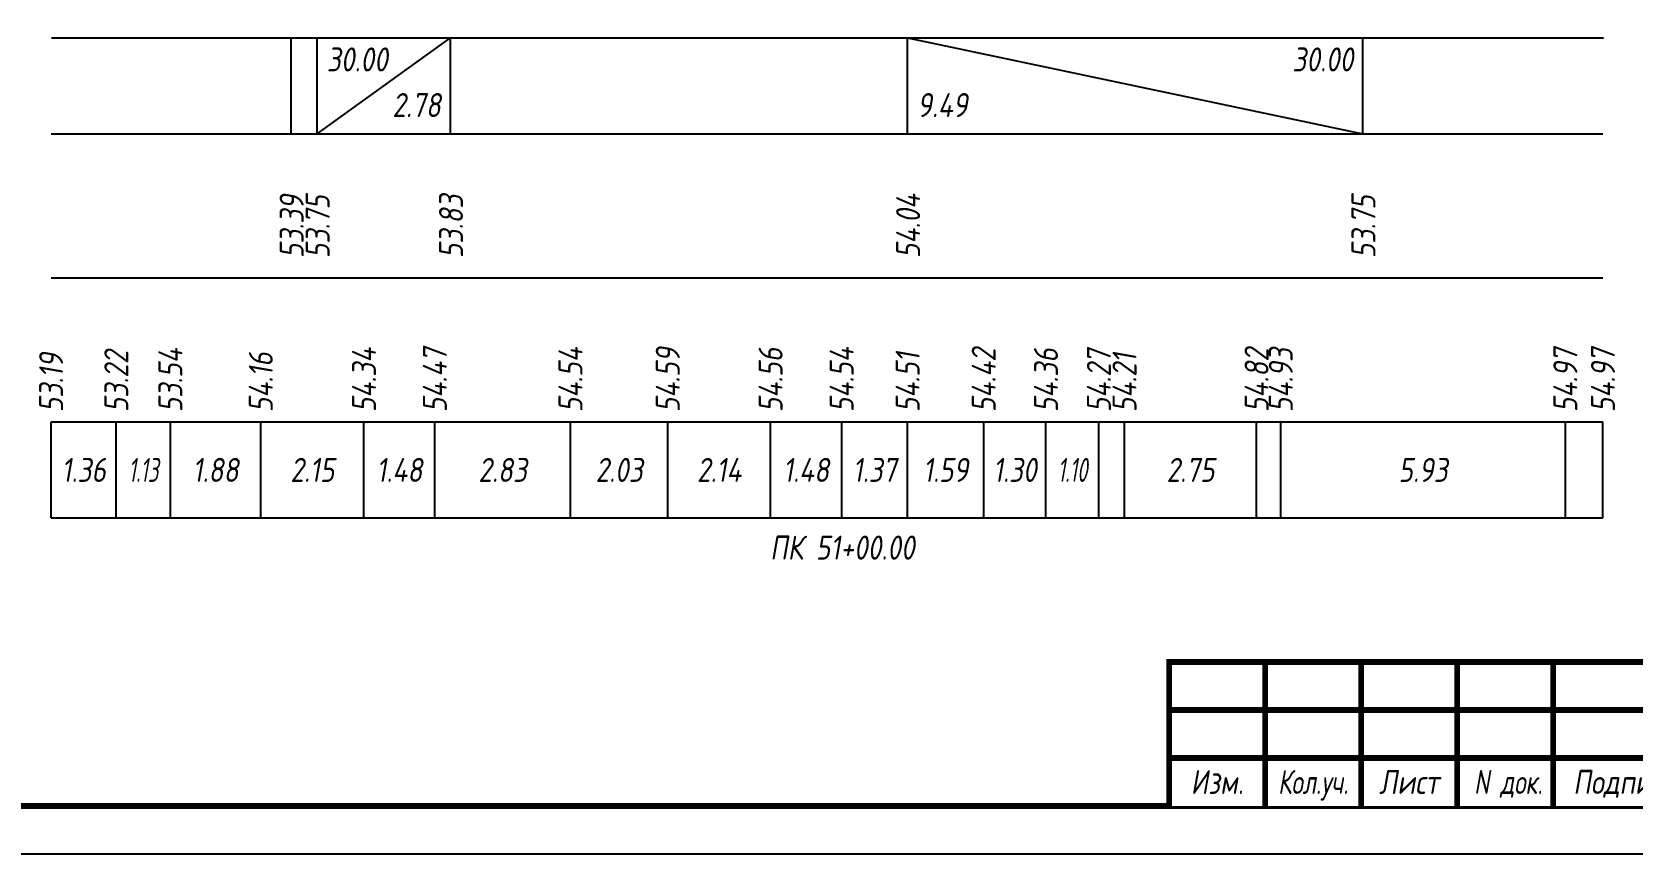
# Model space of a CAD drawing. Extents: x -717 to 1451, y -133302 to 233.
# Drawn here: x 81.5 to 248.2, y -80498.4 to -80412.8 of the extents above; entities that cross this region are included whole.
import ezdxf
from ezdxf.enums import TextEntityAlignment as Align

# ---------------------------------------------------------------- set-up
doc = ezdxf.new("R2010")
doc.units = 0
for name, color, linetype in [('Зарамочное оформление', 7, 'Continuous'), ('Код_510', 7, 'Continuous'), ('Код_516', 1, 'Continuous'), ('Подписи поперечников', 7, 'Continuous'), ('Таблица', 7, 'Continuous')]:
    doc.layers.add(name, color=color, linetype=linetype)
doc.styles.add('М', font='romand.shx', dxfattribs={"width": 0.8, "oblique": 10, "height": 2.5})

# ---------------------------------------------------------------- blocks, each defined once
blk = doc.blocks.new('Штамп')
at = {"linetype": 'Continuous'}
blk.add_wipeout([(199.95, -411.25), (384.95, -411.25), (384.95, -426.25), (199.95, -426.25)], dxfattribs=at).dxf.layer = 'Зарамочное оформление'
at = {"layer": 'Зарамочное оформление', "linetype": 'Continuous', "lineweight": -3, "const_width": 0.6, "flags": 128}
for points in [[(199.95, -426.25), (199.95, -411.25), (384.95, -411.25)], [(209.95, -411.25), (209.95, -426.25)], [(219.95, -411.25), (219.95, -426.25)], [(229.95, -411.25), (229.95, -426.25)], [(239.95, -411.25), (239.95, -426.25)], [(199.95, -416.25), (264.95, -416.25)], [(199.95, -421.25), (264.95, -421.25)]]:
    blk.add_lwpolyline(points, dxfattribs=at)
at = {"layer": 'Зарамочное оформление', "linetype": 'Continuous', "style": 'М', "oblique": 10}
for s, width, p in [('Изм.', 0.8, (204.95, -423.75)), ('Кол.уч.', 0.7, (214.95, -423.75)), ('Лист', 0.8, (224.95, -423.75)), ('N док.', 0.7, (235.28, -423.75)), ('Подпись', 0.8, (247.45, -423.75))]:
    blk.add_text(s, height=2.5, dxfattribs=dict(at, width=width)).set_placement(p, align=Align.MIDDLE_CENTER)
blk = doc.blocks.new('шифр')
blk.add_blockref('Штамп', (0, -80127))

msp = doc.modelspace()

# ---------------------------------------------------------------- linework, layer by layer
at = {"flags": 128}
msp.add_lwpolyline([(-30.054, -80498.421), (389.946, -80498.421), (389.946, -80201.421), (-30.054, -80201.421)], close=True, dxfattribs=at)
at = {"const_width": 0.6, "flags": 128}
msp.add_lwpolyline([(-10.054, -80493.421), (384.946, -80493.421), (384.946, -80206.421), (-10.054, -80206.421)], close=True, dxfattribs=at)
at = {"layer": 'Код_510'}
for p, q in [((83.487, -80463.421), (83.487, -80453.421)), ((90.278, -80463.421), (90.278, -80453.421)), ((95.911, -80463.421), (95.911, -80453.421)), ((105.328, -80463.421), (105.328, -80453.421)), ((116.076, -80463.421), (116.076, -80453.421)), ((123.458, -80463.421), (123.458, -80453.421)), ((137.59, -80463.421), (137.59, -80453.421)), ((147.723, -80463.421), (147.723, -80453.421)), ((158.433, -80463.421), (158.433, -80453.421)), ((165.841, -80463.421), (165.841, -80453.421)), ((172.708, -80463.421), (172.708, -80453.421)), ((180.637, -80463.421), (180.637, -80453.421)), ((187.124, -80463.421), (187.124, -80453.421)), ((192.631, -80463.421), (192.631, -80453.421)), ((195.303, -80463.421), (195.303, -80453.421)), ((209.06, -80463.421), (209.06, -80453.421)), ((211.583, -80463.421), (211.583, -80453.421)), ((241.226, -80463.421), (241.226, -80453.421)), ((245.142, -80463.421), (245.142, -80453.421))]:
    msp.add_line(p, q, dxfattribs=at)
at = {"layer": 'Код_516'}
for p, q in [((108.487, -80423.421), (108.487, -80413.421)), ((111.199, -80423.421), (111.199, -80413.421)), ((111.199, -80423.421), (125.091, -80413.421)), ((125.091, -80423.421), (125.091, -80413.421)), ((172.708, -80423.421), (172.708, -80413.421)), ((172.708, -80413.421), (220.142, -80423.421)), ((220.142, -80423.421), (220.142, -80413.421))]:
    msp.add_line(p, q, dxfattribs=at)
at = {"layer": 'Таблица'}
for p, q in [((83.541, -80413.421), (245.197, -80413.421)), ((83.487, -80423.421), (245.142, -80423.421)), ((83.487, -80438.421), (245.142, -80438.421)), ((83.487, -80453.421), (245.142, -80453.421)), ((83.487, -80463.421), (245.142, -80463.421))]:
    msp.add_line(p, q, dxfattribs=at)

# ---------------------------------------------------------------- texts
at = {"layer": 'Код_510', "style": 'М', "oblique": 10, "width": 0.8}
for s, p in [('53.22', (90.278, -80452.421)), ('53.54', (95.911, -80452.421)), ('54.34', (116.076, -80452.421)), ('54.47', (123.458, -80452.421)), ('54.54', (137.59, -80452.421)), ('54.59', (147.723, -80452.421)), ('54.56', (158.433, -80452.421)), ('54.54', (165.841, -80452.421)), ('54.42', (180.637, -80452.421)), ('54.36', (187.124, -80452.421)), ('54.27', (192.631, -80452.421)), ('54.82', (209.06, -80452.421)), ('54.93', (211.583, -80452.421)), ('54.97', (241.226, -80452.421)), ('54.97', (245.142, -80452.421)), ('53.19', (83.487, -80452.421)), ('54.16', (105.328, -80452.421)), ('54.51', (172.708, -80452.421)), ('54.21', (195.303, -80452.421))]:
    msp.add_text(s, height=2.5, rotation=90, dxfattribs=at).set_placement(p, align=Align.MIDDLE_LEFT)
at = {"layer": 'Код_510', "style": 'М', "oblique": 10}
for s, width, p in [('1.36', 0.8, (86.882, -80458.421)), ('1.13', 0.6, (93.095, -80458.421)), ('1.88', 0.8, (100.62, -80458.421)), ('2.15', 0.8, (110.702, -80458.421)), ('1.48', 0.8, (119.767, -80458.421)), ('2.83', 0.8, (130.524, -80458.421)), ('2.03', 0.8, (142.656, -80458.421)), ('2.14', 0.8, (153.078, -80458.421)), ('1.48', 0.8, (162.137, -80458.421)), ('1.37', 0.8, (169.275, -80458.421)), ('1.59', 0.8, (176.673, -80458.421)), ('1.30', 0.8, (183.881, -80458.421)), ('1.10', 0.6, (189.878, -80458.421)), ('2.75', 0.8, (202.181, -80458.421)), ('5.93', 0.8, (226.404, -80458.421))]:
    msp.add_text(s, height=2.5, dxfattribs=dict(at, width=width)).set_placement(p, align=Align.MIDDLE_CENTER)
at = {"layer": 'Код_516', "style": 'М', "oblique": 10, "width": 0.8}
msp.add_text('30.00', height=2.5, dxfattribs=at).set_placement((112.199, -80414.421), align=Align.TOP_LEFT)
msp.add_text('30.00', height=2.5, dxfattribs=at).set_placement((219.142, -80414.421), align=Align.TOP_RIGHT)
msp.add_text('2.78', height=2.5, dxfattribs=at).set_placement((124.091, -80422.421), align=Align.BOTTOM_RIGHT)
msp.add_text('9.49', height=2.5, dxfattribs=at).set_placement((173.708, -80422.421), align=Align.BOTTOM_LEFT)
for s, p in [('53.39', (108.541, -80436.371)), ('53.75', (111.254, -80436.371)), ('53.83', (125.145, -80436.371)), ('54.04', (172.763, -80436.371)), ('53.75', (220.197, -80436.371))]:
    msp.add_text(s, height=2.5, rotation=90, dxfattribs=at).set_placement(p, align=Align.MIDDLE_LEFT)
at = {"layer": 'Подписи поперечников', "style": 'М', "oblique": 10, "width": 0.8}
msp.add_text('ПК 51+00.00', height=2.5, dxfattribs=at).set_placement((165.908, -80468.514), align=Align.BOTTOM_CENTER)

# ---------------------------------------------------------------- next in the draw order: block references
msp.add_blockref('шифр', (0, 59.829))

doc.saveas('drawing.dxf')
